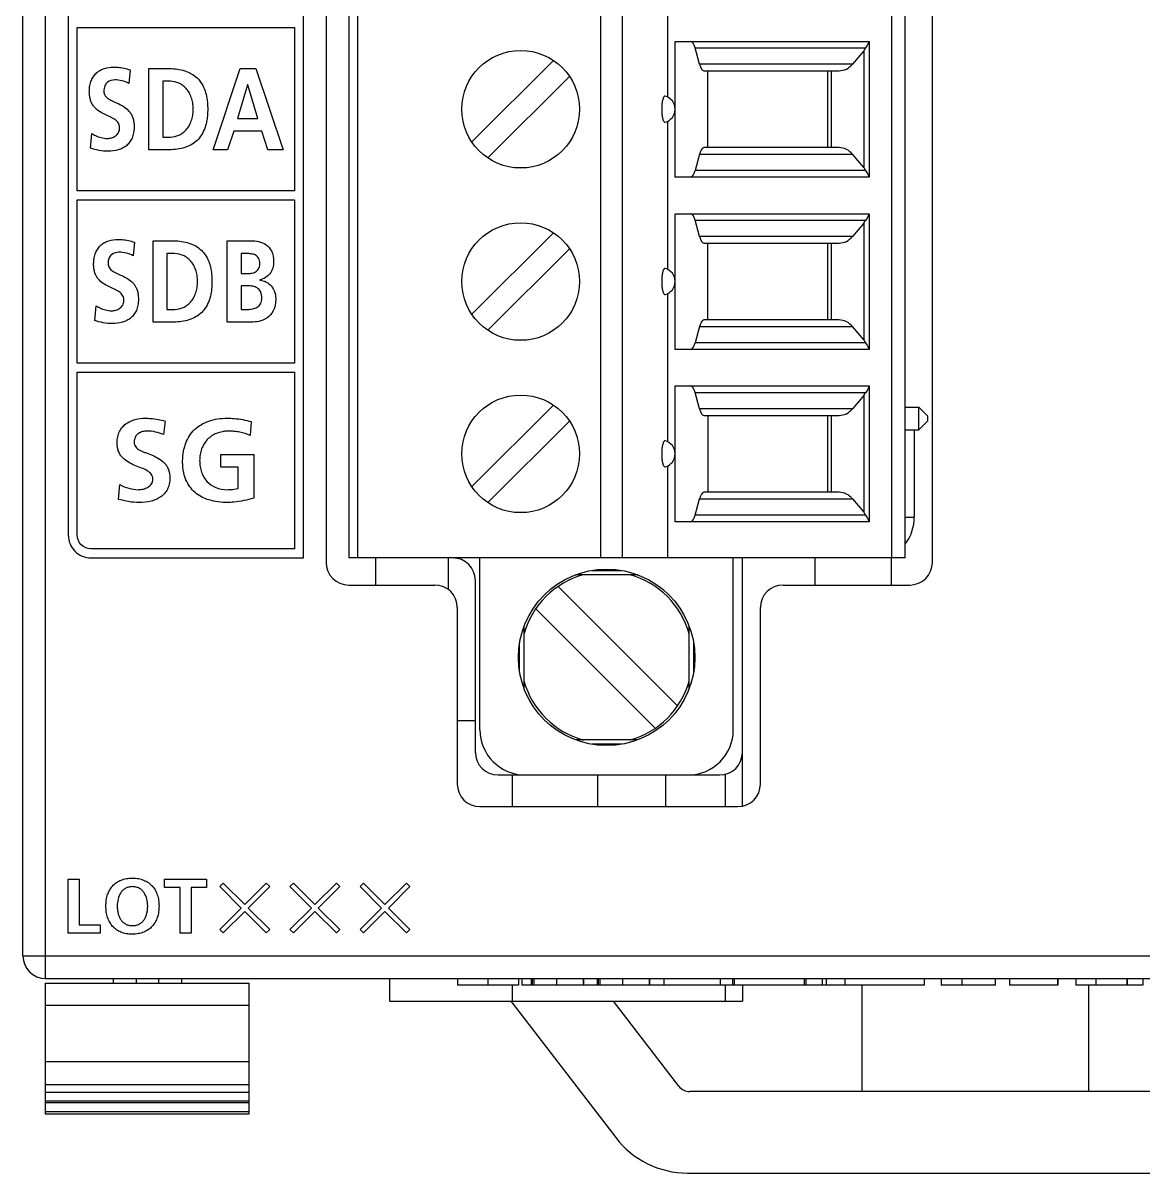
# Model space of a CAD drawing. Extents: x 174.2 to 222.4, y 163.3 to 260.6.
# Drawn here: x 174.17 to 198.95, y 163.34 to 188.76 of the extents above; entities that cross this region are included whole.
import ezdxf

# ---------------------------------------------------------------- set-up
doc = ezdxf.new("R2010")
doc.units = 0
doc.header["$LTSCALE"] = 23.1
doc.layers.get('0').update_dxf_attribs({"linetype": 'CONTINUOUS'})

msp = doc.modelspace()

# ---------------------------------------------------------------- linework, layer by layer
at = {"color": 7, "linetype": 'Continuous'}
for p, q in [((174.173, 168.135), (174.173, 257.135)), ((174.673, 167.635), (174.673, 216.721)), ((180.873, 196.835), (180.873, 176.835)), ((194.273, 176.835), (194.273, 196.835)), ((180.374, 176.935), (180.374, 196.775)), ((181.373, 196.775), (181.373, 176.935)), ((181.573, 176.935), (181.573, 196.775)), ((186.941, 196.775), (186.941, 176.935)), ((187.424, 176.935), (187.424, 196.775)), ((193.373, 196.775), (193.373, 176.935)), ((193.673, 176.935), (193.673, 196.775)), ((175.174, 196.275), (175.174, 177.435)), ((188.424, 187.124), (188.424, 190.397)), ((175.374, 185.051), (175.374, 188.66)), ((175.374, 188.66), (180.174, 188.66)), ((180.174, 188.66), (180.174, 185.051)), ((188.589, 188.355), (192.873, 188.355)), ((188.589, 186.855), (188.589, 188.355)), ((189.031, 188.209), (192.8, 188.209)), ((189.126, 187.852), (189.031, 188.209)), ((192.756, 188.148), (192.508, 187.852)), ((192.756, 188.148), (192.756, 185.563)), ((192.873, 188.355), (192.873, 185.355)), ((184.096, 186.132), (185.898, 187.933)), ((176.54, 187.722), (176.511, 187.425)), ((176.954, 185.955), (176.954, 187.755)), ((176.954, 187.755), (177.373, 187.755)), ((178.379, 185.955), (178.975, 187.755)), ((178.975, 187.755), (179.321, 187.755)), ((179.321, 187.755), (179.922, 185.955)), ((192.508, 187.852), (189.126, 187.852)), ((189.221, 187.705), (192.211, 187.705)), ((189.313, 186.005), (189.313, 187.705)), ((191.958, 187.705), (191.958, 186.005)), ((192.04, 186.005), (192.04, 187.705)), ((177.432, 187.472), (177.261, 187.472)), ((177.261, 187.472), (177.261, 186.239)), ((179.139, 187.394), (178.918, 186.652)), ((179.144, 187.394), (179.139, 187.394)), ((179.365, 186.652), (179.144, 187.394)), ((186.251, 187.579), (184.449, 185.778)), ((178.918, 186.652), (179.365, 186.652)), ((188.589, 185.355), (188.589, 186.855)), ((178.831, 186.368), (178.697, 185.955)), ((179.451, 186.368), (178.831, 186.368)), ((179.582, 185.955), (179.451, 186.368)), ((188.424, 183.314), (188.424, 186.587)), ((175.664, 185.994), (175.692, 186.319)), ((177.261, 186.239), (177.432, 186.239)), ((177.373, 185.955), (176.954, 185.955)), ((178.697, 185.955), (178.379, 185.955)), ((179.922, 185.955), (179.582, 185.955)), ((189.126, 185.859), (189.031, 185.502)), ((189.126, 185.859), (192.508, 185.859)), ((192.211, 186.005), (189.221, 186.005)), ((192.756, 185.563), (192.508, 185.859)), ((192.873, 185.355), (188.589, 185.355)), ((192.8, 185.502), (189.031, 185.502)), ((180.174, 185.051), (175.374, 185.051)), ((175.374, 184.851), (180.174, 184.851)), ((175.374, 181.24), (175.374, 184.851)), ((180.174, 184.851), (180.174, 181.24)), ((188.589, 184.545), (192.873, 184.545)), ((188.589, 183.045), (188.589, 184.545)), ((189.031, 184.399), (192.8, 184.399)), ((189.126, 184.042), (189.031, 184.399)), ((192.756, 184.338), (192.508, 184.042)), ((192.756, 184.338), (192.756, 181.753)), ((192.873, 184.545), (192.873, 181.545)), ((184.096, 182.322), (185.898, 184.123)), ((176.635, 183.912), (176.606, 183.615)), ((177.049, 183.946), (177.468, 183.946)), ((177.049, 182.146), (177.049, 183.946)), ((178.685, 183.946), (179.22, 183.946)), ((178.685, 182.146), (178.685, 183.946)), ((192.508, 184.042), (189.126, 184.042)), ((189.221, 183.895), (192.211, 183.895)), ((189.313, 182.195), (189.313, 183.895)), ((191.958, 183.895), (191.958, 182.195)), ((192.04, 182.195), (192.04, 183.895)), ((177.527, 183.662), (177.356, 183.662)), ((177.356, 183.662), (177.356, 182.429)), ((179.11, 183.662), (178.992, 183.662)), ((178.992, 183.662), (178.992, 183.219)), ((186.251, 183.769), (184.449, 181.968)), ((178.992, 183.219), (179.117, 183.219)), ((179.408, 183.082), (179.408, 183.077)), ((179.137, 182.95), (178.992, 182.95)), ((178.992, 182.95), (178.992, 182.429)), ((188.589, 181.545), (188.589, 183.045)), ((188.424, 179.504), (188.424, 182.777)), ((175.758, 182.184), (175.787, 182.509)), ((177.356, 182.429), (177.527, 182.429)), ((178.992, 182.429), (179.137, 182.429)), ((177.468, 182.146), (177.049, 182.146)), ((179.22, 182.146), (178.685, 182.146)), ((189.126, 182.049), (189.031, 181.692)), ((189.126, 182.049), (192.508, 182.049)), ((192.211, 182.195), (189.221, 182.195)), ((192.756, 181.753), (192.508, 182.049)), ((192.873, 181.545), (188.589, 181.545)), ((192.8, 181.692), (189.031, 181.692)), ((180.174, 181.24), (175.374, 181.24)), ((175.374, 181.041), (180.174, 181.041)), ((175.374, 177.435), (175.374, 181.041)), ((180.174, 181.041), (180.174, 177.136)), ((188.589, 180.735), (192.873, 180.735)), ((188.589, 179.235), (188.589, 180.735)), ((189.031, 180.589), (192.8, 180.589)), ((189.126, 180.232), (189.031, 180.589)), ((192.756, 180.528), (192.508, 180.232)), ((192.756, 180.528), (192.756, 177.943)), ((192.873, 180.735), (192.873, 177.735)), ((184.096, 178.512), (185.898, 180.313)), ((193.673, 180.265), (193.973, 180.265)), ((193.973, 180.265), (194.173, 180.065)), ((193.973, 179.765), (193.973, 180.265)), ((192.508, 180.232), (189.126, 180.232)), ((189.221, 180.085), (192.211, 180.085)), ((189.313, 180.085), (189.313, 178.385)), ((191.958, 180.085), (191.958, 178.385)), ((192.04, 178.385), (192.04, 180.085)), ((194.173, 179.965), (194.173, 180.065)), ((177.314, 179.957), (177.28, 179.661)), ((179.218, 179.947), (179.195, 179.643)), ((186.251, 179.959), (184.449, 178.158)), ((193.673, 179.765), (193.973, 179.765)), ((193.873, 179.765), (193.873, 177.835)), ((193.973, 179.765), (194.173, 179.965)), ((178.545, 179.222), (179.272, 179.222)), ((178.545, 178.938), (178.545, 179.222)), ((179.272, 179.222), (179.272, 178.253)), ((188.589, 177.735), (188.589, 179.235)), ((178.926, 178.938), (178.545, 178.938)), ((178.926, 178.469), (178.926, 178.938)), ((188.424, 176.935), (188.424, 178.967)), ((176.282, 178.229), (176.316, 178.554)), ((189.031, 177.882), (189.126, 178.239)), ((189.126, 178.239), (192.508, 178.239)), ((192.211, 178.385), (189.221, 178.385)), ((192.508, 178.239), (192.756, 177.943)), ((192.873, 177.735), (188.589, 177.735)), ((192.8, 177.882), (189.031, 177.882)), ((193.673, 177.835), (193.873, 177.835)), ((180.174, 177.136), (175.674, 177.136)), ((175.674, 176.935), (180.374, 176.935)), ((193.673, 176.935), (181.373, 176.935)), ((181.973, 176.335), (181.973, 176.935)), ((183.573, 176.935), (183.573, 176.234)), ((184.273, 173.135), (184.273, 176.935)), ((189.873, 173.135), (189.873, 176.935)), ((190.073, 171.446), (190.073, 176.935)), ((191.673, 176.935), (191.673, 176.335)), ((193.373, 176.335), (193.373, 176.935)), ((187.76, 176.56), (186.387, 176.56)), ((186.748, 176.658), (187.399, 176.658)), ((181.373, 176.335), (183.273, 176.335)), ((184.173, 172.635), (184.173, 176.435)), ((186, 176.303), (188.641, 173.662)), ((190.973, 176.335), (193.773, 176.335)), ((183.773, 175.835), (183.773, 171.935)), ((188.146, 173.167), (185.505, 175.809)), ((190.473, 171.935), (190.473, 175.835)), ((185.248, 174.049), (185.248, 175.422)), ((188.898, 174.049), (188.898, 175.422)), ((185.151, 174.41), (185.151, 175.061)), ((188.996, 175.061), (188.996, 174.41)), ((184.173, 173.335), (183.773, 173.335)), ((187.76, 172.91), (186.387, 172.91)), ((187.399, 172.813), (186.748, 172.813)), ((184.673, 172.135), (189.573, 172.135)), ((184.993, 171.435), (184.993, 172.135)), ((186.873, 172.135), (186.873, 171.435)), ((188.373, 172.135), (188.373, 171.435)), ((189.693, 172.152), (189.693, 171.435)), ((184.273, 171.435), (189.973, 171.435)), ((175.174, 169.834), (175.414, 169.834)), ((175.174, 168.636), (175.174, 169.834)), ((175.414, 169.834), (175.414, 168.824)), ((177.303, 169.834), (178.231, 169.834)), ((177.303, 169.645), (177.303, 169.834)), ((177.647, 169.645), (177.303, 169.645)), ((177.647, 168.636), (177.647, 169.645)), ((178.231, 169.645), (177.887, 169.645)), ((177.887, 169.645), (177.887, 168.636)), ((178.231, 169.834), (178.231, 169.645)), ((178.525, 169.668), (178.601, 169.745)), ((178.999, 169.194), (178.525, 169.668)), ((178.601, 169.745), (179.075, 169.269)), ((179.075, 169.269), (179.55, 169.745)), ((179.626, 169.669), (179.152, 169.194)), ((179.55, 169.745), (179.626, 169.669)), ((180.074, 169.668), (180.15, 169.745)), ((180.548, 169.194), (180.074, 169.668)), ((180.15, 169.745), (180.624, 169.269)), ((180.624, 169.269), (181.099, 169.745)), ((181.175, 169.669), (180.701, 169.194)), ((181.099, 169.745), (181.175, 169.669)), ((181.623, 169.668), (181.699, 169.745)), ((182.097, 169.194), (181.623, 169.668)), ((181.699, 169.745), (182.173, 169.269)), ((182.173, 169.269), (182.648, 169.745)), ((182.724, 169.669), (182.25, 169.194)), ((182.648, 169.745), (182.724, 169.669)), ((178.525, 168.72), (178.999, 169.194)), ((179.075, 169.118), (178.601, 168.642)), ((179.55, 168.642), (179.075, 169.118)), ((179.152, 169.194), (179.626, 168.72)), ((180.074, 168.72), (180.548, 169.194)), ((180.624, 169.118), (180.15, 168.642)), ((181.099, 168.642), (180.624, 169.118)), ((180.701, 169.194), (181.175, 168.72)), ((181.623, 168.72), (182.097, 169.194)), ((182.173, 169.118), (181.699, 168.642)), ((182.648, 168.642), (182.173, 169.118)), ((182.25, 169.194), (182.724, 168.72)), ((175.414, 168.824), (175.88, 168.824)), ((175.88, 168.824), (175.88, 168.636)), ((175.88, 168.636), (175.174, 168.636)), ((177.887, 168.636), (177.647, 168.636)), ((178.601, 168.642), (178.525, 168.72)), ((179.626, 168.72), (179.55, 168.642)), ((180.15, 168.642), (180.074, 168.72)), ((181.175, 168.72), (181.099, 168.642)), ((181.699, 168.642), (181.623, 168.72)), ((182.724, 168.72), (182.648, 168.642)), ((174.173, 168.135), (222.273, 168.135)), ((174.673, 167.635), (221.773, 167.635)), ((176.173, 167.535), (176.173, 167.635)), ((176.673, 167.635), (176.673, 167.535)), ((177.173, 167.535), (177.173, 167.635)), ((177.673, 167.635), (177.673, 167.535)), ((182.283, 167.135), (182.283, 167.635)), ((183.774, 167.635), (183.774, 167.485)), ((184.449, 167.635), (184.449, 167.485)), ((185.124, 167.635), (185.124, 167.485)), ((185.197, 167.635), (185.197, 167.485)), ((185.407, 167.635), (185.407, 167.485)), ((185.427, 167.635), (185.427, 167.485)), ((185.463, 167.635), (185.463, 167.485)), ((185.966, 167.635), (185.966, 167.485)), ((186.559, 167.485), (186.559, 167.635)), ((186.567, 167.485), (186.567, 167.635)), ((186.865, 167.635), (186.865, 167.485)), ((186.886, 167.635), (186.886, 167.485)), ((186.922, 167.635), (186.922, 167.485)), ((187.424, 167.635), (187.424, 167.485)), ((188.018, 167.485), (188.018, 167.635)), ((188.025, 167.485), (188.025, 167.635)), ((188.34, 167.635), (188.34, 167.485)), ((189.593, 167.485), (189.593, 167.635)), ((189.859, 167.635), (189.859, 167.485)), ((189.895, 167.635), (189.895, 167.485)), ((191.44, 167.635), (191.44, 167.485)), ((191.473, 167.635), (191.473, 167.485)), ((191.837, 167.635), (191.837, 167.485)), ((191.925, 167.635), (191.925, 167.485)), ((192.338, 167.635), (192.338, 167.485)), ((194.101, 167.485), (194.101, 167.635)), ((194.466, 167.635), (194.466, 167.485)), ((194.922, 167.635), (194.922, 167.485)), ((195.672, 167.485), (195.672, 167.635)), ((195.975, 167.635), (195.975, 167.485)), ((197.037, 167.635), (197.037, 167.485)), ((197.043, 167.635), (197.043, 167.485)), ((197.444, 167.635), (197.444, 167.485)), ((197.887, 167.635), (197.887, 167.485)), ((198.573, 167.635), (198.573, 167.485)), ((198.578, 167.635), (198.578, 167.485)), ((198.924, 167.635), (198.924, 167.485)), ((174.673, 167.535), (179.173, 167.535)), ((174.673, 164.635), (174.673, 167.535)), ((179.173, 164.635), (179.173, 167.535)), ((185.124, 167.485), (183.774, 167.485)), ((184.993, 167.135), (184.993, 167.485)), ((191.837, 167.485), (185.197, 167.485)), ((189.693, 167.485), (189.693, 167.135)), ((190.073, 167.485), (190.073, 167.135)), ((192.338, 167.485), (191.837, 167.485)), ((194.101, 167.485), (192.338, 167.485)), ((192.723, 165.135), (192.723, 167.485)), ((195.672, 167.485), (194.466, 167.485)), ((197.043, 167.485), (195.975, 167.485)), ((198.924, 167.485), (197.444, 167.485)), ((197.723, 167.485), (197.723, 165.135)), ((182.283, 167.135), (190.073, 167.135)), ((184.987, 167.097), (187.273, 164.118)), ((188.671, 165.253), (187.226, 167.135)), ((179.173, 167.035), (174.673, 167.035)), ((174.673, 165.803), (179.173, 165.803)), ((179.173, 165.286), (174.673, 165.286)), ((174.673, 165.123), (179.173, 165.123)), ((201.538, 165.135), (188.909, 165.135)), ((179.173, 164.923), (174.673, 164.923)), ((174.673, 164.894), (179.173, 164.894)), ((174.673, 164.694), (179.173, 164.694)), ((179.173, 164.635), (174.673, 164.635)), ((188.86, 163.335), (201.587, 163.335))]:
    msp.add_line(p, q, dxfattribs=at)
for centre, radius in [((185.173, 186.855), 1.3), ((185.173, 183.045), 1.3), ((185.173, 179.235), 1.3), ((187.073, 174.735), 1.95)]:
    msp.add_circle(centre, radius, dxfattribs=at)
for centre, radius, start, end in [((188.288, 186.855), 0.3, 285.7837, 74.2163), ((188.288, 183.045), 0.3, 285.7837, 74.2163), ((188.288, 179.235), 0.3, 285.7837, 74.2163), ((192.873, 177.835), 1, 323.2221, 360), ((181.373, 176.835), 0.5, 180, 270), ((183.673, 176.435), 0.5, 0, 90), ((193.773, 176.835), 0.5, 270, 0), ((187.073, 174.735), 1.9, 106.1373, 163.8627), ((187.073, 174.735), 1.9, 15.9444, 74.0556), ((183.273, 175.835), 0.5, 0, 90), ((190.973, 175.835), 0.5, 90, 180), ((187.073, 174.735), 1.9, 195.9444, 254.0556), ((187.073, 174.735), 1.9, 286.1373, 343.8627), ((185.273, 173.135), 1, 180, 270), ((188.873, 173.135), 1, 270, 0), ((184.673, 172.635), 0.5, 180, 270), ((189.573, 172.635), 0.5, 270, 0), ((184.273, 171.935), 0.5, 180, 270), ((189.973, 171.935), 0.5, 270, 0), ((174.673, 168.135), 0.5, 180, 270), ((186.573, 168.314), 2, 216.1582, 217.5041), ((188.909, 165.435), 0.3, 217.5041, 270), ((188.86, 165.335), 2, 217.5041, 270)]:
    msp.add_arc(centre, radius, start, end, dxfattribs=at)
for centre, ratio, start_param, end_param in [((188.936, 187.855), 0.267949, -0.785398, 0), ((192.373, 188.47), 1, -2.268928, -2.11904), ((189.221, 188.205), 0.267949, -3.926991, -3.141593), ((192.211, 188.205), 0.8391, -3.141593, -2.356194), ((189.221, 185.505), 0.267949, 0, 0.785398), ((192.211, 185.505), 0.8391, -0.785398, 0), ((188.936, 185.855), 0.267949, -3.141593, -2.356194), ((192.373, 185.241), 1, -1.022553, -0.872665), ((188.936, 184.045), 0.267949, -0.785398, 0), ((192.373, 184.66), 1, -2.268928, -2.11904), ((189.221, 184.395), 0.267949, -3.926991, -3.141593), ((192.211, 184.395), 0.8391, -3.141593, -2.356194), ((189.221, 181.695), 0.267949, 0, 0.785398), ((192.211, 181.695), 0.8391, -0.785398, 0), ((188.936, 182.045), 0.267949, -3.141593, -2.356194), ((192.373, 181.431), 1, -1.022553, -0.872665), ((188.936, 180.235), 0.267949, -0.785398, 0), ((192.373, 180.85), 1, -2.268928, -2.11904), ((189.221, 180.585), 0.267949, -3.926991, -3.141593), ((192.211, 180.585), 0.8391, -3.141593, -2.356194), ((189.221, 177.885), 0.267949, 0, 0.785398), ((192.211, 177.885), 0.8391, -0.785398, 0), ((188.936, 178.235), 0.267949, -3.141593, -2.356194), ((192.373, 177.621), 1, -1.022553, -0.872665)]:
    msp.add_ellipse(centre, major_axis=(0, 0.5), ratio=ratio, start_param=start_param, end_param=end_param, dxfattribs=at)
for points, knots in [([(192.8, 188.209), (192.81, 188.225), (192.827, 188.253), (192.848, 188.288), (192.861, 188.311), (192.868, 188.325), (192.872, 188.337), (192.873, 188.344), (192.873, 188.347)], [0, 0, 0, 0, 0.352026, 0.645844, 0.766059, 0.865891, 0.943935, 1, 1, 1, 1]), ([(176.038, 186.208), (176.069, 186.208), (176.132, 186.218), (176.206, 186.251), (176.256, 186.294), (176.286, 186.335), (176.302, 186.375), (176.309, 186.411), (176.31, 186.441), (176.309, 186.47), (176.301, 186.507), (176.283, 186.549), (176.249, 186.592), (176.188, 186.641), (176.094, 186.689), (175.972, 186.743), (175.848, 186.809), (175.756, 186.889), (175.698, 186.972), (175.665, 187.048), (175.648, 187.12), (175.641, 187.184), (175.639, 187.231), (175.64, 187.273), (175.643, 187.32), (175.65, 187.375), (175.664, 187.436), (175.69, 187.508), (175.733, 187.588), (175.802, 187.665), (175.885, 187.721), (176.007, 187.773), (176.108, 187.786), (176.174, 187.786)], [0, 0, 0, 0, 0.038842, 0.07974, 0.100314, 0.121128, 0.142903, 0.154532, 0.166877, 0.179815, 0.191863, 0.21442, 0.236717, 0.260112, 0.311827, 0.368938, 0.428337, 0.488787, 0.520523, 0.554613, 0.592567, 0.613535, 0.636105, 0.651622, 0.666547, 0.69476, 0.721046, 0.745708, 0.791279, 0.833796, 0.875077, 0.916306, 1, 1, 1, 1]), ([(176.174, 187.786), (176.206, 187.786), (176.33, 187.781), (176.454, 187.755), (176.54, 187.722)], [0, 0, 0, 0, 0.260209, 1, 1, 1, 1]), ([(177.373, 187.755), (177.486, 187.755), (177.654, 187.74), (177.86, 187.664), (177.996, 187.577), (178.109, 187.454), (178.177, 187.323), (178.217, 187.201), (178.239, 187.096), (178.25, 187.001), (178.255, 186.92), (178.256, 186.855), (178.255, 186.791), (178.25, 186.709), (178.239, 186.614), (178.217, 186.509), (178.177, 186.388), (178.109, 186.257), (177.996, 186.133), (177.86, 186.046), (177.654, 185.971), (177.486, 185.955), (177.373, 185.955)], [0, 0, 0, 0, 0.116971, 0.172277, 0.226692, 0.282783, 0.344244, 0.378346, 0.415349, 0.455744, 0.477363, 0.5, 0.522637, 0.544256, 0.584651, 0.621654, 0.655756, 0.717217, 0.773308, 0.827723, 0.883029, 1, 1, 1, 1]), ([(176.2, 187.503), (176.144, 187.503), (176.05, 187.477), (175.97, 187.369), (175.959, 187.294), (175.959, 187.252)], [0, 0, 0, 0, 0.433015, 0.681198, 1, 1, 1, 1]), ([(177.432, 186.239), (177.496, 186.239), (177.594, 186.261), (177.707, 186.329), (177.784, 186.399), (177.848, 186.488), (177.898, 186.596), (177.923, 186.697), (177.934, 186.785), (177.937, 186.855), (177.934, 186.926), (177.923, 187.014), (177.898, 187.115), (177.848, 187.222), (177.784, 187.311), (177.707, 187.382), (177.594, 187.449), (177.496, 187.472), (177.432, 187.472)], [0, 0, 0, 0, 0.108129, 0.164089, 0.222284, 0.283712, 0.349536, 0.421105, 0.459546, 0.5, 0.540454, 0.578895, 0.650464, 0.716288, 0.777716, 0.835911, 0.891871, 1, 1, 1, 1]), ([(175.959, 187.252), (175.959, 187.218), (175.98, 187.147), (176.051, 187.089), (176.116, 187.053), (176.193, 187.016), (176.297, 186.971), (176.421, 186.903), (176.514, 186.822), (176.571, 186.738), (176.604, 186.66), (176.621, 186.587), (176.629, 186.522), (176.63, 186.474), (176.629, 186.433), (176.626, 186.387), (176.619, 186.333), (176.605, 186.273), (176.579, 186.201), (176.534, 186.122), (176.461, 186.045), (176.374, 185.989), (176.24, 185.937), (176.13, 185.924), (176.056, 185.924)], [0, 0, 0, 0, 0.05123, 0.103024, 0.132254, 0.16367, 0.231275, 0.302001, 0.374462, 0.4127, 0.453853, 0.499677, 0.524968, 0.552162, 0.570261, 0.587686, 0.620678, 0.651503, 0.680535, 0.734631, 0.785962, 0.836943, 0.889207, 1, 1, 1, 1]), ([(188.37, 187.145), (188.368, 187.145), (188.362, 187.146), (188.354, 187.143), (188.346, 187.137), (188.339, 187.128), (188.332, 187.117), (188.323, 187.097), (188.312, 187.065), (188.303, 187.021), (188.295, 186.97), (188.292, 186.924), (188.29, 186.885), (188.29, 186.865), (188.29, 186.855)], [0, 0, 0, 0, 0.024334, 0.049608, 0.079104, 0.114442, 0.156593, 0.205858, 0.325209, 0.469772, 0.634648, 0.813688, 0.906388, 1, 1, 1, 1]), ([(188.29, 186.855), (188.29, 186.851), (188.29, 186.841), (188.29, 186.828), (188.29, 186.818), (188.291, 186.811), (188.291, 186.804), (188.292, 186.789), (188.293, 186.768), (188.297, 186.732), (188.303, 186.69), (188.312, 186.646), (188.324, 186.61), (188.336, 186.587), (188.346, 186.574), (188.354, 186.568), (188.362, 186.565), (188.368, 186.566), (188.37, 186.566)], [0, 0, 0, 0, 0.046866, 0.093624, 0.116914, 0.140243, 0.16327, 0.18629, 0.27719, 0.365382, 0.530285, 0.674878, 0.794258, 0.885547, 0.920931, 0.950424, 0.975668, 1, 1, 1, 1]), ([(175.692, 186.319), (175.718, 186.302), (175.824, 186.242), (175.947, 186.208), (176.038, 186.208)], [0, 0, 0, 0, 0.255075, 1, 1, 1, 1]), ([(176.056, 185.924), (175.988, 185.924), (175.854, 185.935), (175.727, 185.976), (175.664, 185.994)], [0, 0, 0, 0, 0.506963, 1, 1, 1, 1]), ([(192.873, 185.364), (192.873, 185.367), (192.872, 185.374), (192.868, 185.386), (192.861, 185.4), (192.848, 185.423), (192.827, 185.458), (192.81, 185.486), (192.8, 185.502)], [0, 0, 0, 0, 0.056065, 0.134109, 0.233941, 0.354156, 0.647974, 1, 1, 1, 1]), ([(192.873, 184.537), (192.873, 184.534), (192.872, 184.527), (192.868, 184.515), (192.861, 184.501), (192.848, 184.478), (192.827, 184.443), (192.81, 184.415), (192.8, 184.399)], [0, 0, 0, 0, 0.05607, 0.134112, 0.233938, 0.354154, 0.647972, 1, 1, 1, 1]), ([(176.133, 182.398), (176.164, 182.398), (176.227, 182.408), (176.301, 182.442), (176.351, 182.485), (176.381, 182.525), (176.397, 182.566), (176.404, 182.602), (176.405, 182.631), (176.403, 182.661), (176.396, 182.698), (176.378, 182.74), (176.343, 182.782), (176.283, 182.831), (176.189, 182.879), (176.067, 182.933), (175.943, 183), (175.85, 183.079), (175.793, 183.162), (175.76, 183.238), (175.743, 183.311), (175.735, 183.375), (175.734, 183.422), (175.735, 183.464), (175.738, 183.51), (175.745, 183.565), (175.759, 183.626), (175.784, 183.699), (175.827, 183.778), (175.897, 183.855), (175.98, 183.912), (176.102, 183.963), (176.202, 183.977), (176.269, 183.977)], [0, 0, 0, 0, 0.038803, 0.079685, 0.100256, 0.12107, 0.142846, 0.154476, 0.166821, 0.17976, 0.191809, 0.214368, 0.236667, 0.260062, 0.311782, 0.368896, 0.428299, 0.488752, 0.520491, 0.554583, 0.59254, 0.613509, 0.636081, 0.651599, 0.666525, 0.694739, 0.721027, 0.745691, 0.791265, 0.833785, 0.875069, 0.9163, 1, 1, 1, 1]), ([(176.269, 183.977), (176.301, 183.977), (176.425, 183.972), (176.549, 183.946), (176.635, 183.912)], [0, 0, 0, 0, 0.260274, 1, 1, 1, 1]), ([(177.468, 183.946), (177.58, 183.946), (177.748, 183.93), (177.955, 183.855), (178.091, 183.768), (178.204, 183.644), (178.272, 183.513), (178.312, 183.392), (178.334, 183.286), (178.345, 183.192), (178.35, 183.11), (178.351, 183.046), (178.35, 182.981), (178.345, 182.9), (178.334, 182.805), (178.312, 182.7), (178.272, 182.578), (178.204, 182.447), (178.091, 182.324), (177.955, 182.237), (177.748, 182.161), (177.58, 182.146), (177.468, 182.146)], [0, 0, 0, 0, 0.116992, 0.172303, 0.226718, 0.282805, 0.344261, 0.378359, 0.415358, 0.455748, 0.477365, 0.5, 0.522635, 0.544252, 0.584642, 0.621641, 0.655739, 0.717195, 0.773282, 0.827697, 0.883008, 1, 1, 1, 1]), ([(179.22, 183.946), (179.274, 183.946), (179.385, 183.936), (179.552, 183.873), (179.692, 183.714), (179.713, 183.565), (179.713, 183.484)], [0, 0, 0, 0, 0.210633, 0.437277, 0.681326, 1, 1, 1, 1]), ([(176.295, 183.693), (176.239, 183.693), (176.145, 183.668), (176.065, 183.56), (176.054, 183.484), (176.054, 183.443)], [0, 0, 0, 0, 0.433015, 0.681198, 1, 1, 1, 1]), ([(177.527, 182.429), (177.591, 182.429), (177.689, 182.451), (177.802, 182.519), (177.879, 182.59), (177.943, 182.679), (177.993, 182.786), (178.018, 182.887), (178.029, 182.975), (178.032, 183.046), (178.029, 183.116), (178.018, 183.204), (177.993, 183.305), (177.943, 183.413), (177.879, 183.502), (177.802, 183.572), (177.689, 183.64), (177.591, 183.662), (177.527, 183.662)], [0, 0, 0, 0, 0.10813, 0.164097, 0.222298, 0.283729, 0.349552, 0.421115, 0.459551, 0.5, 0.540449, 0.578885, 0.650448, 0.716271, 0.777702, 0.835903, 0.89187, 1, 1, 1, 1]), ([(179.406, 183.438), (179.406, 183.48), (179.396, 183.558), (179.314, 183.637), (179.214, 183.66), (179.146, 183.662), (179.11, 183.662)], [0, 0, 0, 0, 0.295013, 0.520489, 0.752817, 1, 1, 1, 1]), ([(176.054, 183.443), (176.054, 183.409), (176.074, 183.337), (176.145, 183.28), (176.211, 183.243), (176.288, 183.206), (176.392, 183.161), (176.516, 183.094), (176.609, 183.013), (176.666, 182.928), (176.699, 182.851), (176.716, 182.777), (176.723, 182.712), (176.725, 182.665), (176.724, 182.623), (176.721, 182.577), (176.714, 182.523), (176.699, 182.463), (176.674, 182.391), (176.629, 182.312), (176.556, 182.236), (176.469, 182.179), (176.335, 182.127), (176.225, 182.115), (176.151, 182.115)], [0, 0, 0, 0, 0.051234, 0.103032, 0.132265, 0.163683, 0.231293, 0.302025, 0.374492, 0.412732, 0.453889, 0.499716, 0.525009, 0.552205, 0.570306, 0.587732, 0.620727, 0.651554, 0.680588, 0.734687, 0.786018, 0.836993, 0.889248, 1, 1, 1, 1]), ([(179.117, 183.219), (179.15, 183.219), (179.217, 183.223), (179.313, 183.251), (179.393, 183.325), (179.406, 183.399), (179.406, 183.438)], [0, 0, 0, 0, 0.24386, 0.484128, 0.717961, 1, 1, 1, 1]), ([(179.713, 183.484), (179.713, 183.391), (179.664, 183.2), (179.493, 183.1), (179.408, 183.082)], [0, 0, 0, 0, 0.51954, 1, 1, 1, 1]), ([(188.37, 183.335), (188.368, 183.335), (188.362, 183.336), (188.354, 183.333), (188.346, 183.327), (188.339, 183.318), (188.332, 183.307), (188.322, 183.287), (188.315, 183.263), (188.308, 183.235), (188.303, 183.212), (188.299, 183.187), (188.296, 183.165), (188.294, 183.147), (188.293, 183.133), (188.292, 183.119), (188.291, 183.107), (188.291, 183.097), (188.291, 183.09), (188.29, 183.082), (188.29, 183.075), (188.29, 183.067), (188.29, 183.061), (188.29, 183.056), (188.29, 183.053), (188.29, 183.051), (188.29, 183.049), (188.29, 183.047), (188.29, 183.046), (188.29, 183.046), (188.29, 183.045)], [0, 0, 0, 0, 0.024354, 0.049653, 0.079188, 0.114578, 0.156798, 0.206145, 0.325692, 0.395223, 0.470517, 0.550908, 0.635653, 0.679409, 0.723948, 0.769162, 0.814936, 0.838009, 0.860972, 0.88393, 0.907301, 0.930689, 0.95409, 0.965819, 0.977528, 0.983423, 0.989196, 0.994794, 0.997759, 1, 1, 1, 1]), ([(179.408, 183.077), (179.458, 183.071), (179.553, 183.044), (179.669, 182.951), (179.744, 182.82), (179.759, 182.719), (179.759, 182.667)], [0, 0, 0, 0, 0.251918, 0.491169, 0.735168, 1, 1, 1, 1]), ([(179.452, 182.679), (179.452, 182.727), (179.441, 182.816), (179.357, 182.911), (179.249, 182.946), (179.175, 182.95), (179.137, 182.95)], [0, 0, 0, 0, 0.302487, 0.532553, 0.75979, 1, 1, 1, 1]), ([(188.29, 183.045), (188.29, 183.045), (188.29, 183.045), (188.29, 183.044), (188.29, 183.042), (188.29, 183.04), (188.29, 183.038), (188.29, 183.035), (188.29, 183.03), (188.29, 183.024), (188.29, 183.016), (188.29, 183.009), (188.291, 183.001), (188.291, 182.994), (188.291, 182.984), (188.292, 182.972), (188.293, 182.958), (188.294, 182.944), (188.296, 182.926), (188.299, 182.904), (188.303, 182.879), (188.308, 182.856), (188.315, 182.828), (188.324, 182.8), (188.336, 182.777), (188.346, 182.764), (188.354, 182.758), (188.362, 182.755), (188.368, 182.756), (188.37, 182.756)], [0, 0, 0, 0, 0.002228, 0.005221, 0.010817, 0.01657, 0.022472, 0.034191, 0.045915, 0.069321, 0.092714, 0.116095, 0.139047, 0.162037, 0.185098, 0.230879, 0.276099, 0.320643, 0.364404, 0.44916, 0.529562, 0.604868, 0.674411, 0.793983, 0.885416, 0.92085, 0.95038, 0.975648, 1, 1, 1, 1]), ([(179.137, 182.429), (179.173, 182.429), (179.246, 182.435), (179.351, 182.468), (179.438, 182.553), (179.452, 182.636), (179.452, 182.679)], [0, 0, 0, 0, 0.241079, 0.478788, 0.713549, 1, 1, 1, 1]), ([(179.759, 182.667), (179.759, 182.574), (179.734, 182.404), (179.576, 182.226), (179.395, 182.157), (179.275, 182.146), (179.22, 182.146)], [0, 0, 0, 0, 0.329104, 0.578236, 0.803351, 1, 1, 1, 1]), ([(175.787, 182.509), (175.813, 182.493), (175.919, 182.433), (176.042, 182.398), (176.133, 182.398)], [0, 0, 0, 0, 0.255143, 1, 1, 1, 1]), ([(176.151, 182.115), (176.083, 182.115), (175.949, 182.125), (175.821, 182.166), (175.758, 182.184)], [0, 0, 0, 0, 0.507121, 1, 1, 1, 1]), ([(192.873, 181.554), (192.873, 181.557), (192.872, 181.564), (192.868, 181.576), (192.861, 181.59), (192.848, 181.613), (192.827, 181.648), (192.81, 181.676), (192.8, 181.692)], [0, 0, 0, 0, 0.056065, 0.134109, 0.233941, 0.354156, 0.647974, 1, 1, 1, 1]), ([(192.873, 180.727), (192.873, 180.724), (192.872, 180.717), (192.868, 180.705), (192.861, 180.691), (192.848, 180.668), (192.827, 180.633), (192.81, 180.605), (192.8, 180.589)], [0, 0, 0, 0, 0.05607, 0.134112, 0.233938, 0.354154, 0.647972, 1, 1, 1, 1]), ([(176.723, 178.443), (176.759, 178.443), (176.833, 178.453), (176.92, 178.486), (176.979, 178.529), (177.014, 178.57), (177.034, 178.611), (177.042, 178.647), (177.044, 178.676), (177.042, 178.706), (177.033, 178.743), (177.011, 178.786), (176.97, 178.828), (176.899, 178.877), (176.789, 178.924), (176.646, 178.978), (176.502, 179.044), (176.392, 179.123), (176.324, 179.207), (176.284, 179.282), (176.264, 179.355), (176.255, 179.42), (176.253, 179.467), (176.255, 179.509), (176.258, 179.555), (176.266, 179.61), (176.283, 179.672), (176.313, 179.745), (176.365, 179.825), (176.447, 179.901), (176.544, 179.957), (176.688, 180.009), (176.805, 180.022), (176.883, 180.022)], [0, 0, 0, 0, 0.041906, 0.085025, 0.105918, 0.126303, 0.146853, 0.157619, 0.168981, 0.180889, 0.19205, 0.213414, 0.2354, 0.259246, 0.313328, 0.373573, 0.435663, 0.496928, 0.527874, 0.560213, 0.595491, 0.614822, 0.635585, 0.649857, 0.663595, 0.689629, 0.714047, 0.7372, 0.780957, 0.823335, 0.865957, 0.909633, 1, 1, 1, 1]), ([(176.883, 180.022), (176.921, 180.022), (177.067, 180.017), (177.212, 179.991), (177.314, 179.957)], [0, 0, 0, 0, 0.261544, 1, 1, 1, 1]), ([(178.689, 178.16), (178.555, 178.16), (178.357, 178.182), (178.12, 178.277), (177.973, 178.376), (177.854, 178.505), (177.782, 178.635), (177.741, 178.752), (177.718, 178.848), (177.707, 178.933), (177.702, 179.004), (177.701, 179.06), (177.702, 179.116), (177.707, 179.189), (177.717, 179.277), (177.739, 179.376), (177.777, 179.498), (177.846, 179.637), (177.962, 179.777), (178.107, 179.887), (178.346, 179.996), (178.55, 180.022), (178.689, 180.022)], [0, 0, 0, 0, 0.131283, 0.190466, 0.246917, 0.302677, 0.36031, 0.390746, 0.422687, 0.456458, 0.47413, 0.492372, 0.510897, 0.52893, 0.563613, 0.596644, 0.628264, 0.688256, 0.746, 0.80396, 0.864458, 1, 1, 1, 1]), ([(178.689, 180.022), (178.739, 180.022), (178.917, 180.016), (179.095, 179.984), (179.218, 179.947)], [0, 0, 0, 0, 0.278533, 1, 1, 1, 1]), ([(176.914, 179.738), (176.882, 179.738), (176.816, 179.731), (176.721, 179.692), (176.644, 179.608), (176.63, 179.529), (176.63, 179.488)], [0, 0, 0, 0, 0.228795, 0.464394, 0.706677, 1, 1, 1, 1]), ([(179.195, 179.643), (179.122, 179.676), (179.004, 179.711), (178.847, 179.734), (178.743, 179.74), (178.655, 179.736), (178.561, 179.723), (178.414, 179.683), (178.269, 179.587), (178.17, 179.455), (178.117, 179.343), (178.09, 179.24), (178.08, 179.153), (178.077, 179.086), (178.08, 179.019), (178.09, 178.933), (178.115, 178.831), (178.166, 178.72), (178.26, 178.592), (178.359, 178.523), (178.432, 178.492)], [0, 0, 0, 0, 0.107384, 0.161464, 0.212257, 0.246395, 0.278795, 0.339241, 0.449094, 0.502807, 0.55753, 0.614388, 0.643909, 0.674249, 0.704359, 0.733593, 0.789688, 0.843321, 0.895471, 1, 1, 1, 1]), ([(188.37, 179.525), (188.368, 179.525), (188.362, 179.526), (188.354, 179.523), (188.346, 179.517), (188.339, 179.508), (188.332, 179.497), (188.323, 179.477), (188.312, 179.445), (188.303, 179.401), (188.295, 179.35), (188.292, 179.304), (188.29, 179.265), (188.29, 179.245), (188.29, 179.235)], [0, 0, 0, 0, 0.024334, 0.049608, 0.079104, 0.114442, 0.156593, 0.205858, 0.325209, 0.469772, 0.634648, 0.813688, 0.906388, 1, 1, 1, 1]), ([(176.63, 179.488), (176.63, 179.453), (176.657, 179.378), (176.739, 179.324), (176.815, 179.288), (176.906, 179.251), (177.027, 179.206), (177.172, 179.14), (177.281, 179.059), (177.35, 178.974), (177.389, 178.897), (177.41, 178.823), (177.418, 178.757), (177.42, 178.71), (177.419, 178.668), (177.415, 178.622), (177.407, 178.568), (177.39, 178.508), (177.359, 178.435), (177.305, 178.355), (177.219, 178.28), (177.117, 178.224), (176.959, 178.172), (176.831, 178.16), (176.744, 178.16)], [0, 0, 0, 0, 0.047832, 0.100151, 0.130673, 0.163764, 0.235143, 0.309038, 0.382366, 0.419596, 0.458604, 0.501188, 0.524506, 0.549526, 0.566176, 0.582217, 0.612671, 0.641325, 0.668614, 0.720688, 0.772049, 0.82488, 0.880375, 1, 1, 1, 1]), ([(188.29, 179.235), (188.29, 179.231), (188.29, 179.221), (188.29, 179.208), (188.29, 179.198), (188.291, 179.191), (188.291, 179.184), (188.292, 179.169), (188.293, 179.148), (188.297, 179.112), (188.303, 179.07), (188.312, 179.026), (188.324, 178.99), (188.336, 178.967), (188.346, 178.954), (188.354, 178.948), (188.362, 178.945), (188.368, 178.946), (188.37, 178.946)], [0, 0, 0, 0, 0.046866, 0.093624, 0.116914, 0.140243, 0.16327, 0.18629, 0.27719, 0.365382, 0.530285, 0.674878, 0.794258, 0.885547, 0.920931, 0.950424, 0.975668, 1, 1, 1, 1]), ([(176.744, 178.16), (176.664, 178.16), (176.508, 178.17), (176.357, 178.211), (176.282, 178.229)], [0, 0, 0, 0, 0.508943, 1, 1, 1, 1]), ([(178.689, 178.443), (178.713, 178.443), (178.792, 178.445), (178.872, 178.455), (178.926, 178.469)], [0, 0, 0, 0, 0.291885, 1, 1, 1, 1]), ([(179.272, 178.253), (179.129, 178.214), (178.935, 178.17), (178.738, 178.16), (178.689, 178.16)], [0, 0, 0, 0, 0.753063, 1, 1, 1, 1]), ([(192.873, 177.744), (192.873, 177.747), (192.872, 177.754), (192.868, 177.766), (192.861, 177.78), (192.848, 177.803), (192.827, 177.838), (192.81, 177.866), (192.8, 177.882)], [0, 0, 0, 0, 0.056065, 0.134109, 0.233941, 0.354156, 0.647974, 1, 1, 1, 1]), ([(175.174, 177.435), (175.174, 177.308), (175.281, 177.043), (175.546, 176.935), (175.674, 176.935)], [0, 0, 0, 0, 0.499879, 1, 1, 1, 1]), ([(175.674, 177.136), (175.597, 177.136), (175.438, 177.199), (175.374, 177.359), (175.374, 177.435)], [0, 0, 0, 0, 0.50053, 1, 1, 1, 1]), ([(176.569, 168.615), (176.554, 168.616), (176.516, 168.618), (176.458, 168.625), (176.396, 168.64), (176.321, 168.665), (176.236, 168.711), (176.152, 168.786), (176.086, 168.879), (176.039, 168.987), (176.016, 169.087), (176.007, 169.172), (176.005, 169.238), (176.007, 169.305), (176.016, 169.39), (176.039, 169.488), (176.087, 169.596), (176.153, 169.687), (176.238, 169.761), (176.341, 169.815), (176.439, 169.842), (176.524, 169.853), (176.57, 169.855), (176.593, 169.855)], [0, 0, 0, 0, 0.024461, 0.059172, 0.092177, 0.123766, 0.183828, 0.241929, 0.300414, 0.36125, 0.425912, 0.460033, 0.495454, 0.530804, 0.56479, 0.629051, 0.68942, 0.747468, 0.805212, 0.864969, 0.929131, 0.963608, 1, 1, 1, 1]), ([(176.593, 169.855), (176.616, 169.855), (176.66, 169.853), (176.745, 169.842), (176.842, 169.814), (176.945, 169.759), (177.031, 169.685), (177.097, 169.593), (177.145, 169.487), (177.169, 169.388), (177.178, 169.304), (177.181, 169.238), (177.178, 169.172), (177.169, 169.088), (177.146, 168.989), (177.098, 168.881), (177.032, 168.788), (176.947, 168.712), (176.862, 168.666), (176.787, 168.64), (176.726, 168.626), (176.661, 168.617), (176.608, 168.615), (176.577, 168.615), (176.569, 168.615)], [0, 0, 0, 0, 0.035174, 0.068599, 0.13111, 0.189694, 0.246517, 0.303629, 0.36279, 0.425384, 0.458326, 0.49248, 0.526704, 0.559778, 0.622762, 0.682379, 0.739916, 0.797091, 0.855976, 0.886807, 0.918912, 0.952566, 0.988033, 1, 1, 1, 1]), ([(176.593, 169.666), (176.578, 169.666), (176.55, 169.664), (176.498, 169.655), (176.439, 169.632), (176.379, 169.588), (176.316, 169.512), (176.267, 169.393), (176.253, 169.264), (176.259, 169.158), (176.272, 169.08), (176.296, 169.006), (176.33, 168.939), (176.376, 168.882), (176.436, 168.837), (176.496, 168.815), (176.549, 168.805), (176.578, 168.804), (176.593, 168.804)], [0, 0, 0, 0, 0.035171, 0.068175, 0.12961, 0.188212, 0.246779, 0.368448, 0.496164, 0.562099, 0.626864, 0.689681, 0.750214, 0.809034, 0.867975, 0.930211, 0.963904, 1, 1, 1, 1]), ([(176.593, 168.804), (176.608, 168.804), (176.636, 168.805), (176.689, 168.815), (176.749, 168.837), (176.809, 168.882), (176.856, 168.939), (176.89, 169.006), (176.913, 169.08), (176.927, 169.158), (176.932, 169.264), (176.918, 169.393), (176.869, 169.512), (176.806, 169.588), (176.747, 169.632), (176.687, 169.655), (176.635, 169.664), (176.607, 169.666), (176.593, 169.666)], [0, 0, 0, 0, 0.036076, 0.069755, 0.131978, 0.190921, 0.249751, 0.310296, 0.373124, 0.437896, 0.503837, 0.631564, 0.753255, 0.811833, 0.870438, 0.93186, 0.964849, 1, 1, 1, 1])]:
    msp.add_open_spline(points, degree=3, knots=knots, dxfattribs=at)
for points in [[(176.511, 187.425), (176.416, 187.473), (176.307, 187.503), (176.2, 187.503)], [(176.606, 183.615), (176.511, 183.664), (176.402, 183.693), (176.295, 183.693)], [(177.28, 179.661), (177.166, 179.71), (177.039, 179.738), (176.914, 179.738)], [(176.316, 178.554), (176.44, 178.487), (176.582, 178.443), (176.723, 178.443)], [(178.432, 178.492), (178.513, 178.458), (178.602, 178.443), (178.689, 178.443)]]:
    msp.add_open_spline(points, degree=3, dxfattribs=at)

doc.saveas('drawing.dxf')
